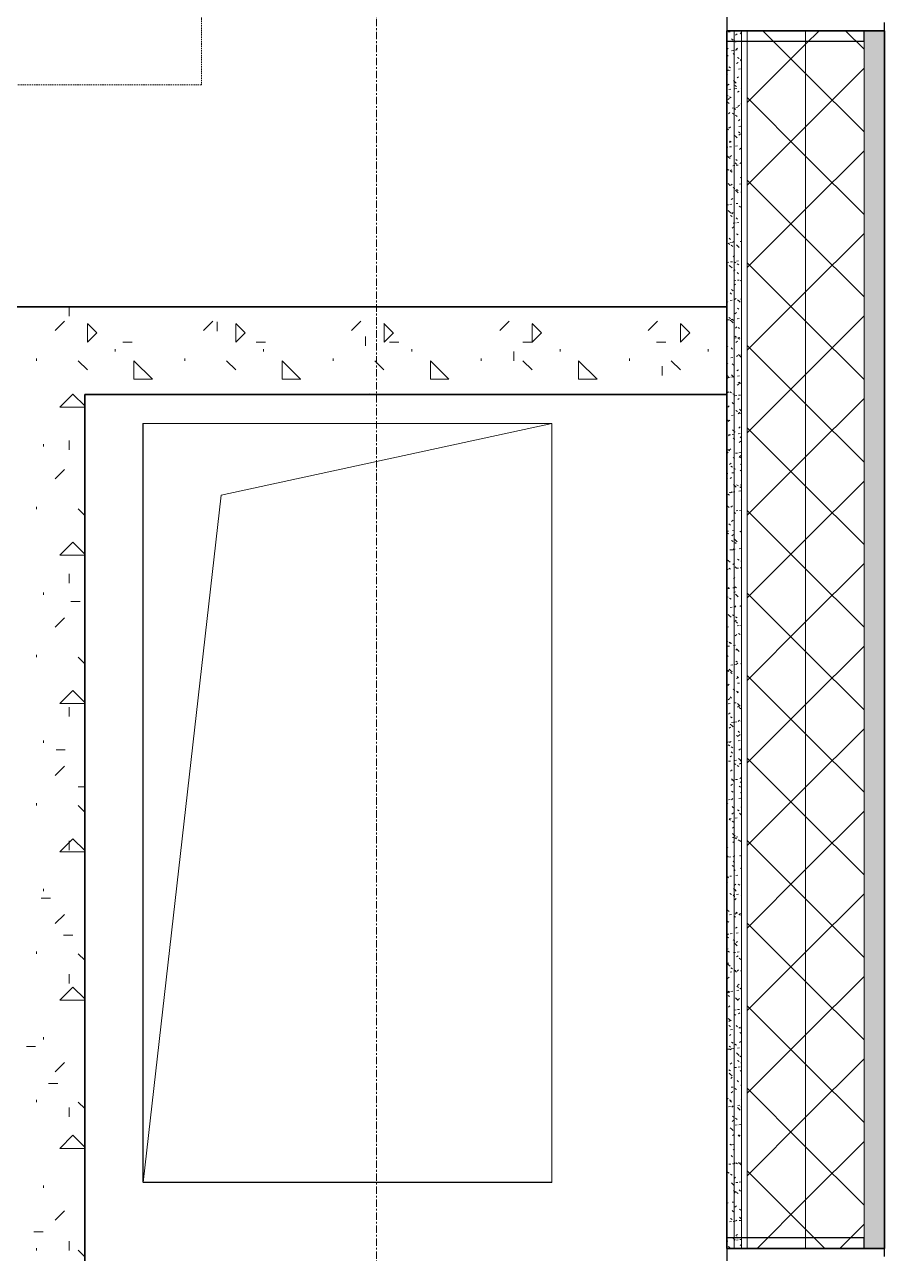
# Model space of a CAD drawing. Header units: millimetres. Extents: x -4948 to 42228, y -4856 to 69378.
# Drawn here: x 35881 to 37354, y 29490 to 31596 of the extents above; entities that cross this region are included whole.
import ezdxf

# ---------------------------------------------------------------- set-up
doc = ezdxf.new("R2010")
doc.units = ezdxf.units.MM
doc.linetypes.add('Линия сетки', pattern=[22.225, 12.7, -3.175, 3.175, -3.175])
doc.linetypes.add('Штрих 2_4 х 1_5 мм', pattern=[3.9, 2.4, -1.5])
for name, color, linetype, lineweight in [('A-DETL', 90, 'Continuous', 9), ('A-FLOR', 192, 'Continuous', 13), ('A-GLAZ-CWMG', 51, 'Continuous', 9), ('A-WALL', 113, 'Continuous', 13), ('A-WALL-PATT', 111, 'Continuous', 13), ('I-WALL', 2, 'Continuous', 13), ('S-GRID', 1, 'Continuous', 30), ('S-STRS-MBND', 31, 'Continuous', 9)]:
    doc.layers.add(name, color=color, linetype=linetype, lineweight=lineweight)

# ---------------------------------------------------------------- blocks, each defined once
blk = doc.blocks.new('27ELB-RD-AR-0000-BIM_rvt-1-1 этаж отм_ _0_000 лотки')
at = {"layer": 'A-WALL-PATT', "lineweight": 5}
blk.add_hatch(color=252, dxfattribs=at).paths.add_polyline_path([(37319, 29499.1), (37354, 29499.1), (37354, 31585.1), (37319, 31585.1), (37319, 30194.2)], flags=0)
at = {"layer": 'A-DETL', "color": 252}
for p, q in [((36083.9, 30912.1), (36783.9, 30912.1)), ((36083.9, 29612.1), (36083.9, 30912.1)), ((36783.9, 30912.1), (36217.6, 30789.2)), ((36783.9, 30912.1), (36783.9, 29612.1)), ((36217.6, 30789.2), (36083.9, 29612.1)), ((36783.9, 29612.1), (36083.9, 29612.1))]:
    blk.add_line(p, q, dxfattribs=at)
at = {"layer": 'A-GLAZ-CWMG', "color": 252, "lineweight": 25, "extrusion": (0, 0, -1)}
for p, q in [((37084, 31617.1), (37084, 31567.1)), ((37354, 31585.1), (37354, 31599.1)), ((37319, 31567.1), (37319, 31585.1)), ((37319, 31585.1), (37354, 31585.1)), ((37084, 31567.1), (37319, 31567.1)), ((37319, 29517.1), (37084, 29517.1)), ((37084, 29517.1), (37084, 29467.1)), ((37319, 29499.1), (37319, 29517.1)), ((37354, 29499.1), (37319, 29499.1)), ((37354, 29485.1), (37354, 29499.1))]:
    blk.add_line(p, q, dxfattribs=at)
at = {"layer": 'A-WALL', "color": 252, "lineweight": 35}
for p, q in [((37084, 31585.1), (37084, 29499.1)), ((37354, 31585.1), (37084, 31585.1)), ((37354, 29499.1), (37354, 31585.1)), ((37084, 29499.1), (37354, 29499.1))]:
    blk.add_line(p, q, dxfattribs=at)
at = {"layer": 'A-WALL', "color": 252, "lineweight": 9}
for p, q in [((37096.5, 29499.1), (37096.5, 31585.1)), ((37109, 29499.1), (37109, 31585.1)), ((37119, 29499.1), (37119, 31585.1)), ((37219, 29499.1), (37219, 31585.1)), ((37319, 29499.1), (37319, 31585.1))]:
    blk.add_line(p, q, dxfattribs=at)
at = {"layer": 'A-WALL-PATT', "color": 252, "linetype": 'Continuous', "lineweight": 9}
for p, q in [((37086.5, 31583), (37089.8, 31583.4)), ((37096.8, 31584.3), (37100.1, 31584.8)), ((37099, 31577.6), (37101.7, 31579.6)), ((37106.8, 31581.2), (37109, 31579.2)), ((37219, 31511.8), (37145.7, 31585.1)), ((37219, 31562.1), (37242, 31585.1)), ((37319, 31553.2), (37287.1, 31585.1)), ((37084, 31566), (37085.3, 31567.1)), ((37092, 31570.9), (37094.8, 31569.1)), ((37097.3, 31567.5), (37100.2, 31565.7)), ((37119, 31462.1), (37219, 31562.1)), ((37084, 31556), (37086.1, 31554.1)), ((37084, 31541), (37086.1, 31542.6)), ((37092.1, 31550.8), (37095.5, 31551.3)), ((37094.7, 31546.2), (37096.5, 31544.5)), ((37096.5, 31544.5), (37097.1, 31543.9)), ((37098.2, 31551.6), (37101.5, 31552.1)), ((37099.8, 31553.1), (37102.5, 31555.2)), ((37102.2, 31539.1), (37105.1, 31537.3)), ((37107.6, 31535.7), (37109, 31534.8)), ((37108.5, 31553), (37109, 31553)), ((37084.3, 31516.1), (37086.9, 31518.1)), ((37086.1, 31517.1), (37089.4, 31517.6)), ((37087.3, 31523.3), (37090.1, 31521.5)), ((37100.6, 31528.7), (37103.3, 31530.7)), ((37103.9, 31519.5), (37107.2, 31519.9)), ((37107.3, 31534.6), (37109, 31533.1)), ((37219, 31420.7), (37319, 31520.7)), ((37084, 31509.8), (37085, 31508.9)), ((37085.1, 31491.6), (37087.7, 31493.7)), ((37095.1, 31499.6), (37096.5, 31498.4)), ((37096.5, 31498.4), (37097.5, 31497.5)), ((37097.5, 31497.5), (37097.5, 31497.5)), ((37097.5, 31497.5), (37100, 31495.2)), ((37101.4, 31504.2), (37104.1, 31506.2)), ((37319, 31411.8), (37219, 31511.8)), ((37084, 31484), (37084.7, 31484.1)), ((37084, 31474.9), (37086, 31473.6)), ((37087.4, 31484.4), (37090.8, 31484.9)), ((37097.6, 31491.5), (37100.4, 31489.7)), ((37097.8, 31485.8), (37101.1, 31486.2)), ((37102.2, 31479.7), (37104.9, 31481.8)), ((37108.5, 31487.3), (37109, 31486.9)), ((37084, 31463.7), (37085.3, 31462.5)), ((37085.3, 31462.5), (37085.3, 31462.5)), ((37085.3, 31462.5), (37087.8, 31460.2)), ((37085.9, 31467.1), (37088.5, 31469.2)), ((37088.6, 31472), (37091.4, 31470.2)), ((37093.1, 31452.3), (37096.4, 31452.7)), ((37096.4, 31452.3), (37096.5, 31452.3)), ((37096.5, 31452.3), (37098.9, 31450.1)), ((37099.2, 31453.1), (37102.5, 31453.5)), ((37103, 31455.2), (37105.7, 31457.3)), ((37107.8, 31459.7), (37109, 31459)), ((37219, 31370.4), (37119, 31470.4)), ((37086.7, 31442.7), (37089.3, 31444.7)), ((37093.5, 31443.6), (37096.3, 31441.8)), ((37098.8, 31440.2), (37101.6, 31438.4)), ((37103.8, 31430.8), (37106.5, 31432.8)), ((37084.2, 31417.3), (37086.7, 31415.1)), ((37087, 31418.6), (37090.3, 31419.1)), ((37087.5, 31418.2), (37090.1, 31420.2)), ((37103.7, 31411.8), (37106.5, 31410)), ((37104.8, 31421), (37108.1, 31421.4)), ((37119, 31320.7), (37219, 31420.7)), ((37088.3, 31393.7), (37090.9, 31395.8)), ((37088.8, 31396.1), (37091.6, 31394.3)), ((37096.9, 31405.8), (37099.2, 31403.6)), ((37099.2, 31403.6), (37099.2, 31403.6)), ((37099.2, 31403.6), (37101.7, 31401.4)), ((37104.6, 31406.3), (37107.3, 31408.3)), ((37084, 31385.3), (37085.6, 31385.6)), ((37084.7, 31370.8), (37087.1, 31368.6)), ((37087.1, 31368.6), (37087.1, 31368.6)), ((37087.1, 31368.6), (37089.5, 31366.4)), ((37088.4, 31385.9), (37091.7, 31386.4)), ((37089.1, 31369.3), (37091.7, 31371.3)), ((37098.7, 31387.3), (37102, 31387.7)), ((37105.4, 31381.8), (37108.1, 31383.9)), ((37219, 31279.3), (37319, 31379.3)), ((37319, 31270.4), (37219, 31370.4)), ((37084.7, 31348.1), (37087.5, 31346.3)), ((37089.9, 31344.8), (37092.5, 31346.8)), ((37094, 31353.8), (37096.5, 31354.1)), ((37096.5, 31354.1), (37097.4, 31354.2)), ((37098.1, 31358.5), (37100.6, 31356.2)), ((37099.1, 31364.3), (37101.9, 31362.5)), ((37100.1, 31354.6), (37103.4, 31355)), ((37106.2, 31357.4), (37108.9, 31359.4)), ((37090, 31344.7), (37092.9, 31342.9)), ((37107, 31332.9), (37109, 31334.4)), ((37219, 31229), (37119, 31329)), ((37086, 31323.5), (37088.4, 31321.2)), ((37087.9, 31320.1), (37091.3, 31320.5)), ((37090.7, 31320.3), (37093.3, 31322.4)), ((37094.9, 31316.3), (37096.5, 31315.4)), ((37096.5, 31315.4), (37097.8, 31314.5)), ((37098.6, 31311.9), (37101, 31309.8)), ((37100.3, 31312.9), (37103.1, 31311.1)), ((37101, 31309.8), (37101, 31309.8)), ((37101, 31309.8), (37103.4, 31307.5)), ((37105.7, 31322.4), (37109, 31322.9)), ((37107.8, 31308.4), (37109, 31309.3)), ((37084, 31286.7), (37086.6, 31287)), ((37089.3, 31287.4), (37092.6, 31287.8)), ((37091.5, 31295.9), (37094.1, 31297.9)), ((37099.7, 31288.8), (37103, 31289.2)), ((37105.2, 31284.5), (37108, 31282.7)), ((37108.6, 31283.9), (37109, 31284.2)), ((37086.5, 31276.9), (37088.8, 31274.8)), ((37088.8, 31274.8), (37088.8, 31274.8)), ((37088.8, 31274.8), (37091.3, 31272.5)), ((37090.3, 31268.8), (37093.1, 31267)), ((37092.3, 31271.4), (37094.9, 31273.4)), ((37099.9, 31264.6), (37102.3, 31262.4)), ((37119, 31179.3), (37219, 31279.3)), ((37084, 31247.5), (37084.1, 31247.5)), ((37093.1, 31246.9), (37095.7, 31249)), ((37095, 31255.3), (37096.5, 31255.5)), ((37096.5, 31255.5), (37098.3, 31255.7)), ((37101, 31256.1), (37104.4, 31256.5)), ((37086.2, 31220.9), (37089, 31219.1)), ((37087.7, 31229.6), (37090.2, 31227.4)), ((37088.9, 31221.6), (37092.2, 31222)), ((37093.9, 31222.4), (37096.5, 31224.4)), ((37096.5, 31224.4), (37096.5, 31224.5)), ((37100.5, 31237), (37103.4, 31235.2)), ((37106.7, 31223.9), (37109, 31224.2)), ((37219, 31137.9), (37319, 31237.9)), ((37319, 31129), (37219, 31229)), ((37091.5, 31217.5), (37094.3, 31215.7)), ((37094.7, 31198), (37096.5, 31199.4)), ((37096.5, 31199.4), (37097.3, 31200)), ((37100.4, 31218.1), (37102.7, 31215.9)), ((37102.7, 31215.9), (37102.7, 31215.9)), ((37102.7, 31215.9), (37105.2, 31213.6)), ((37084.2, 31188.1), (37087.5, 31188.5)), ((37088.2, 31183.1), (37090.5, 31180.9)), ((37090.3, 31188.9), (37093.6, 31189.3)), ((37090.5, 31180.9), (37090.5, 31180.9)), ((37090.5, 31180.9), (37093, 31178.6)), ((37096.4, 31189.1), (37096.5, 31189)), ((37096.5, 31189), (37099.2, 31187.3)), ((37100.6, 31190.2), (37103.9, 31190.7)), ((37101.8, 31185.7), (37104.6, 31183.8)), ((37219, 31087.5), (37119, 31187.5)), ((37084, 31171.7), (37084.3, 31171.5)), ((37095.5, 31173.5), (37096.5, 31174.3)), ((37095.9, 31156.7), (37096.5, 31156.8)), ((37096.5, 31174.3), (37098.1, 31175.5)), ((37096.5, 31156.8), (37099.2, 31157.2)), ((37101.6, 31170.8), (37104.1, 31168.5)), ((37102, 31157.5), (37105.3, 31158)), ((37106.7, 31157.3), (37109, 31155.8)), ((37089.4, 31135.8), (37091.9, 31133.5)), ((37091.8, 31141.5), (37094.6, 31139.7)), ((37096.3, 31149), (37096.5, 31149.2)), ((37096.5, 31149.2), (37098.9, 31151.1)), ((37119, 31037.9), (37219, 31137.9)), ((37084, 31121.2), (37085.6, 31120.2)), ((37089.8, 31123.1), (37093.1, 31123.5)), ((37097.1, 31124.6), (37099.7, 31126.6)), ((37102.1, 31124.2), (37104.4, 31122.1)), ((37104.4, 31122.1), (37104.4, 31122.1)), ((37104.4, 31122.1), (37106.9, 31119.8)), ((37107.6, 31125.4), (37109, 31125.6)), ((35956.9, 31095.9), (35956.9, 31111.8)), ((37087.6, 31093.6), (37090.5, 31091.8)), ((37097.9, 31100.1), (37100.5, 31102.1)), ((37102, 31109.7), (37104.8, 31107.9)), ((37219, 30996.4), (37319, 31096.4)), ((35933.1, 31071.4), (35949, 31087.3)), ((36004.4, 31067.4), (35988.5, 31083.3)), ((35988.6, 31051.5), (35988.6, 31083.2)), ((36187.1, 31071.4), (36203, 31087.3)), ((36210.9, 31070.5), (36210.9, 31086.4)), ((36258.4, 31067.4), (36242.5, 31083.3)), ((36242.6, 31051.5), (36242.6, 31083.2)), ((36441.1, 31071.4), (36457, 31087.3)), ((36512.4, 31067.4), (36496.5, 31083.3)), ((36496.6, 31051.5), (36496.6, 31083.2)), ((36695.1, 31071.4), (36711, 31087.3)), ((36766.4, 31067.4), (36750.5, 31083.3)), ((36750.6, 31051.5), (36750.6, 31083.2)), ((36949.1, 31071.4), (36965, 31087.3)), ((37020.4, 31067.4), (37004.5, 31083.3)), ((37004.6, 31051.5), (37004.6, 31083.2)), ((37085.2, 31089.6), (37088.5, 31090)), ((37089.9, 31089.2), (37092.3, 31087.1)), ((37091.2, 31090.4), (37094.5, 31090.8)), ((37092.3, 31087.1), (37092.3, 31087.1)), ((37092.3, 31087.1), (37094.8, 31084.8)), ((37093, 31090.2), (37095.8, 31088.4)), ((37098.7, 31075.6), (37101.3, 31077.7)), ((37101.5, 31091.7), (37104.9, 31092.2)), ((37103.3, 31076.9), (37105.8, 31074.7)), ((37319, 30987.5), (37219, 31087.5)), ((35988.7, 31051.6), (36004.6, 31067.5)), ((36048.9, 31051.5), (36064.8, 31051.5)), ((36242.7, 31051.6), (36258.6, 31067.5)), ((36277.6, 31051.5), (36293.4, 31051.5)), ((36464.9, 31045.2), (36464.9, 31061)), ((36496.7, 31051.6), (36512.6, 31067.5)), ((36506.1, 31051.5), (36522, 31051.5)), ((36734.7, 31051.5), (36750.6, 31051.5)), ((36750.7, 31051.6), (36766.6, 31067.5)), ((36963.3, 31051.5), (36979.2, 31051.5)), ((37004.7, 31051.6), (37020.6, 31067.5)), ((37084, 31064.3), (37084.2, 31064.5)), ((37096.9, 31058.2), (37100.2, 31058.7)), ((37097.9, 31061.8), (37100.7, 31060)), ((37099.5, 31051.1), (37102.1, 31053.2)), ((37102.9, 31059), (37106.2, 31059.5)), ((37103.2, 31058.4), (37106.1, 31056.6)), ((36036.2, 31035.6), (36036.2, 31039.6)), ((36290.2, 31035.6), (36290.2, 31039.6)), ((36544.2, 31035.6), (36544.2, 31039.6)), ((36718.9, 31019.7), (36718.9, 31035.6)), ((36798.2, 31035.6), (36798.2, 31039.6)), ((37052.2, 31035.6), (37052.2, 31039.6)), ((37084, 31045.4), (37085.8, 31044.2)), ((37084, 31039.3), (37085, 31040)), ((37091.2, 31041.9), (37093.7, 31039.7)), ((37219, 30946.1), (37119, 31046.1)), ((35901.3, 31019.7), (35901.3, 31023.7)), ((35988.5, 31003.9), (35972.6, 31019.8)), ((36068, 30988), (36068, 31019.7)), ((36099.7, 30988), (36068, 31019.7)), ((36155.3, 31019.7), (36155.3, 31023.7)), ((36242.5, 31003.9), (36226.6, 31019.8)), ((36322, 30988), (36322, 31019.7)), ((36353.7, 30988), (36322, 31019.7)), ((36409.3, 31019.7), (36409.3, 31023.7)), ((36496.5, 31003.9), (36480.6, 31019.8)), ((36576, 30988), (36576, 31019.7)), ((36607.7, 30988), (36576, 31019.7)), ((36663.3, 31019.7), (36663.3, 31023.7)), ((36750.5, 31003.9), (36734.6, 31019.8)), ((36830, 30988), (36830, 31019.7)), ((36861.7, 30988), (36830, 31019.7)), ((36917.3, 31019.7), (36917.3, 31023.7)), ((36972.9, 30994.3), (36972.9, 31010.2)), ((37004.5, 31003.9), (36988.6, 31019.8)), ((37084, 31019.7), (37084, 31019.7)), ((37084, 31014.2), (37085.8, 31015.6)), ((37090.8, 31024.5), (37094.1, 31025)), ((37093.2, 31014.2), (37096.1, 31012.4)), ((37100.3, 31026.7), (37102.9, 31028.7)), ((37103.8, 31030.4), (37106.2, 31028.2)), ((37106.2, 31028.2), (37106.2, 31028.2)), ((37106.2, 31028.2), (37108.6, 31025.9)), ((37108.1, 31030), (37109, 31029.4)), ((37108.6, 31026.9), (37109, 31026.9)), ((37084, 30989.1), (37086.6, 30991.1)), ((37084.2, 30994.7), (37087, 30992.9)), ((37086.1, 30991), (37089.4, 30991.5)), ((37091.7, 30995.4), (37094, 30993.2)), ((37092.2, 30991.8), (37095.5, 30992.3)), ((37094, 30993.2), (37094, 30993.2)), ((37094, 30993.2), (37096.5, 30991)), ((37096.5, 30991), (37096.5, 30990.9)), ((37101.1, 31002.2), (37103.7, 31004.2)), ((37102.5, 30993.2), (37105.8, 30993.6)), ((37119, 30896.4), (37219, 30996.4)), ((36068, 30988), (36099.8, 30988)), ((36322, 30988), (36353.8, 30988)), ((36576, 30988), (36607.8, 30988)), ((36830, 30988), (36861.8, 30988)), ((37101.9, 30977.7), (37104.5, 30979.8)), ((37103.5, 30982.4), (37106.3, 30980.6)), ((37105.1, 30983.1), (37107.5, 30980.8)), ((35941, 30940.4), (35962.7, 30962.1)), ((35962.7, 30962.1), (35963.4, 30962.8)), ((35964.1, 30962.1), (35963.4, 30962.8)), ((35983.9, 30942.4), (35964.1, 30962.1)), ((36216.7, 30962.1), (36217.4, 30962.8)), ((36218.1, 30962.1), (36217.4, 30962.8)), ((36470.7, 30962.1), (36471.4, 30962.8)), ((36472.1, 30962.1), (36471.4, 30962.8)), ((36724.7, 30962.1), (36725.4, 30962.8)), ((36726.1, 30962.1), (36725.4, 30962.8)), ((36978.7, 30962.1), (36979.4, 30962.8)), ((36980.1, 30962.1), (36979.4, 30962.8)), ((37084, 30956.3), (37084.3, 30955.9)), ((37084.7, 30964.6), (37087.4, 30966.6)), ((37089.1, 30966.3), (37091.9, 30964.5)), ((37092.9, 30948.1), (37095.4, 30945.8)), ((37094.5, 30962.9), (37096.5, 30961.6)), ((37096.5, 30961.6), (37097.3, 30961.1)), ((37097.8, 30959.7), (37101.1, 30960.1)), ((37102.7, 30953.3), (37105.3, 30955.3)), ((37103.9, 30960.5), (37107.2, 30960.9)), ((37219, 30855), (37319, 30955)), ((35941, 30940.4), (35983.9, 30940.4)), ((37085.5, 30940.1), (37088.2, 30942.2)), ((37091.7, 30926), (37095, 30926.4)), ((37099.4, 30934.5), (37102.2, 30932.7)), ((37103.5, 30928.8), (37106.1, 30930.8)), ((37104.7, 30931.1), (37107.6, 30929.3)), ((37105.6, 30936.5), (37107.9, 30934.4)), ((37107.9, 30934.4), (37107.9, 30934.4)), ((37107.9, 30934.4), (37109, 30933.4)), ((37319, 30846.1), (37219, 30946.1)), ((37084, 30925), (37084.7, 30925.1)), ((37084.5, 30918.7), (37087.3, 30916.9)), ((37086.3, 30915.7), (37089, 30917.7)), ((37104.3, 30904.3), (37106.9, 30906.4)), ((37219, 30804.7), (37119, 30904.7)), ((35956.9, 30867.3), (35956.9, 30883.2)), ((37087, 30892.5), (37090.4, 30892.9)), ((37087.1, 30891.2), (37089.8, 30893.2)), ((37093.1, 30893.3), (37096.4, 30893.7)), ((37093.4, 30901.5), (37095.7, 30899.4)), ((37094.7, 30886.9), (37096.5, 30885.8)), ((37095.7, 30899.4), (37095.7, 30899.4)), ((37095.7, 30899.4), (37096.5, 30898.7)), ((37096.5, 30898.7), (37098.2, 30897.1)), ((37096.5, 30885.8), (37097.5, 30885.1)), ((37103.4, 30894.7), (37106.7, 30895.1)), ((37106.8, 30889.2), (37109, 30887.2)), ((35913.2, 30872.9), (35913.2, 30876.9)), ((37084, 30864), (37086.1, 30862.1)), ((37085.7, 30867.4), (37088.5, 30865.6)), ((37087.9, 30866.7), (37090.6, 30868.8)), ((37104.8, 30862), (37108.1, 30862.4)), ((37105.1, 30879.9), (37107.7, 30881.9)), ((37084, 30859.2), (37084.3, 30859.3)), ((37088.7, 30842.2), (37091.4, 30844.3)), ((37094.7, 30854.2), (37096.5, 30852.6)), ((37096.5, 30852.6), (37097.1, 30852)), ((37098.8, 30861.2), (37102.1, 30861.6)), ((37105, 30855.1), (37107.8, 30853.3)), ((37105.9, 30855.4), (37108.5, 30857.4)), ((37107.3, 30842.7), (37109, 30841.1)), ((37119, 30755), (37219, 30855)), ((35933.1, 30817.4), (35949, 30833.3)), ((37084, 30826.3), (37085.6, 30826.6)), ((37090.6, 30839), (37093.4, 30837.2)), ((37092.7, 30827.5), (37096, 30827.9)), ((37095.9, 30835.6), (37096.5, 30835.3)), ((37096.5, 30835.3), (37098.8, 30833.8)), ((37106.7, 30830.9), (37109, 30832.7)), ((37084, 30817.9), (37085, 30817)), ((37089.5, 30817.8), (37092.2, 30819.8)), ((37095.1, 30807.7), (37096.5, 30806.4)), ((37096.5, 30806.4), (37097.5, 30805.5)), ((37097.5, 30805.5), (37097.5, 30805.5)), ((37097.5, 30805.5), (37100, 30803.2)), ((37100.8, 30807.2), (37103.7, 30805.4)), ((37106.2, 30803.8), (37109, 30802)), ((37107.5, 30806.4), (37109, 30807.6)), ((37219, 30713.6), (37319, 30813.6)), ((37319, 30704.7), (37219, 30804.7)), ((37085.9, 30791.4), (37088.8, 30789.6)), ((37088, 30794), (37091.3, 30794.4)), ((37090.3, 30793.3), (37093, 30795.3)), ((37094, 30794.8), (37096.5, 30795.1)), ((37096.5, 30795.1), (37097.4, 30795.2)), ((37104.4, 30796.1), (37107.7, 30796.6)), ((37108.3, 30782), (37109, 30782.5)), ((37108.5, 30795.4), (37109, 30795)), ((35901.3, 30765.7), (35901.3, 30769.7)), ((35983.9, 30754.6), (35972.6, 30765.8)), ((37084, 30771.8), (37085.3, 30770.5)), ((37084, 30760.6), (37085.2, 30760.7)), ((37085.3, 30770.5), (37085.3, 30770.5)), ((37085.3, 30770.5), (37087.8, 30768.2)), ((37091.1, 30768.8), (37093.8, 30770.9)), ((37096.2, 30759.6), (37096.5, 30759.5)), ((37096.4, 30760.4), (37096.5, 30760.3)), ((37096.5, 30760.3), (37098.9, 30758.1)), ((37096.5, 30759.5), (37099, 30757.8)), ((37099.7, 30762.6), (37103, 30763.1)), ((37105.7, 30763.4), (37109, 30763.9)), ((37219, 30663.3), (37119, 30763.3)), ((37084, 30742.2), (37084.6, 30741.7)), ((37087.2, 30740.1), (37090, 30738.3)), ((37091.9, 30744.4), (37094.6, 30746.4)), ((37084, 30727.7), (37086.6, 30728)), ((37084.2, 30725.4), (37086.7, 30723.1)), ((37092.7, 30719.9), (37095.4, 30721.9)), ((37093.6, 30729), (37096.5, 30729.3)), ((37096.5, 30729.3), (37096.9, 30729.4)), ((37106.4, 30727.8), (37109, 30726.2)), ((35941, 30686.4), (35963.4, 30708.8)), ((35983.9, 30688.4), (35963.4, 30708.8)), ((37088.9, 30695.5), (37092.3, 30695.9)), ((37092.1, 30711.7), (37094.9, 30709.9)), ((37093.5, 30695.4), (37096.2, 30697.5)), ((37095, 30696.3), (37096.5, 30696.5)), ((37096.5, 30696.5), (37098.3, 30696.7)), ((37096.9, 30713.8), (37099.2, 30711.7)), ((37097.4, 30708.3), (37100.2, 30706.5)), ((37099.2, 30711.7), (37099.2, 30711.7)), ((37099.2, 30711.7), (37101.7, 30709.4)), ((37105.3, 30697.6), (37108.6, 30698.1)), ((37119, 30613.6), (37219, 30713.6)), ((35941, 30686.4), (35983.9, 30686.4)), ((37084.7, 30678.8), (37087.1, 30676.7)), ((37087.1, 30676.7), (37087.1, 30676.7)), ((37087.1, 30676.7), (37089.5, 30674.4)), ((37094.3, 30670.9), (37096.5, 30672.6)), ((37096.5, 30672.6), (37097, 30673)), ((37102.3, 30679.9), (37105.2, 30678.1)), ((37107.7, 30676.5), (37109, 30675.7)), ((35956.9, 30638.7), (35956.9, 30654.6)), ((37084, 30661.9), (37086.1, 30662.2)), ((37087.4, 30664.2), (37090.2, 30662.4)), ((37098.1, 30666.5), (37100.6, 30664.3)), ((37100.6, 30664.1), (37104, 30664.6)), ((37106.7, 30664.9), (37109, 30665.2)), ((37219, 30572.2), (37319, 30672.2)), ((37319, 30563.3), (37219, 30663.3)), ((37086, 30631.5), (37088.4, 30629.3)), ((37094.5, 30630.4), (37096.5, 30630.7)), ((37095.1, 30646.5), (37096.5, 30647.5)), ((37096.5, 30647.5), (37097.8, 30648.5)), ((37096.5, 30630.7), (37097.9, 30630.9)), ((37097.7, 30632.4), (37100.5, 30630.6)), ((35913.2, 30618.9), (35913.2, 30622.9)), ((37084, 30615.8), (37086.1, 30614.5)), ((37084.2, 30629.1), (37087.5, 30629.5)), ((37088.6, 30612.8), (37091.5, 30611)), ((37095.9, 30622), (37096.5, 30622.4)), ((37096.5, 30622.4), (37098.6, 30624)), ((37098.6, 30620), (37101, 30617.8)), ((37101, 30617.8), (37101, 30617.8)), ((37101, 30617.8), (37103.4, 30615.5)), ((37219, 30521.8), (37119, 30621.8)), ((35960.1, 30607), (35975.9, 30607)), ((37089.9, 30596.9), (37093.2, 30597.4)), ((37095.9, 30597.7), (37096.5, 30597.8)), ((37096.5, 30597.8), (37099.2, 30598.2)), ((37096.7, 30597.5), (37099.4, 30599.6)), ((37106.2, 30599.1), (37109, 30599.5)), ((37107.9, 30600.6), (37109, 30599.9)), ((35933.1, 30563.4), (35949, 30579.3)), ((37084, 30587.7), (37084.1, 30587.8)), ((37086.5, 30585), (37088.8, 30582.8)), ((37088.8, 30582.8), (37088.8, 30582.8)), ((37088.8, 30582.8), (37091.3, 30580.5)), ((37093.5, 30584.5), (37096.4, 30582.7)), ((37097.5, 30573.1), (37100.2, 30575.1)), ((37098.9, 30581), (37101.7, 30579.2)), ((37099.9, 30572.7), (37102.3, 30570.4)), ((37119, 30472.2), (37219, 30572.2)), ((37084, 30563.3), (37087.1, 30563.7)), ((37084, 30562.7), (37084.9, 30563.4)), ((37098.3, 30548.6), (37101, 30550.6)), ((37101.6, 30565.6), (37104.9, 30566)), ((37103.8, 30552.7), (37106.6, 30550.8)), ((37107.6, 30566.4), (37109, 30566.6)), ((37084, 30537.6), (37085.7, 30538.9)), ((37085.2, 30530.6), (37088.5, 30531)), ((37087.7, 30537.7), (37090.2, 30535.4)), ((37088.9, 30536.9), (37091.7, 30535.1)), ((37095.5, 30531.9), (37096.5, 30532)), ((37096.5, 30532), (37098.8, 30532.4)), ((37099.1, 30524.1), (37101.8, 30526.2)), ((37100.3, 30526.1), (37102.7, 30524)), ((37219, 30430.8), (37319, 30530.8)), ((35901.3, 30511.7), (35901.3, 30515.7)), ((35983.9, 30500.6), (35972.6, 30511.8)), ((37084, 30512.5), (37086.5, 30514.4)), ((37099.1, 30505.1), (37102, 30503.3)), ((37102.7, 30524), (37102.7, 30524)), ((37102.7, 30524), (37105.2, 30521.7)), ((37319, 30421.8), (37219, 30521.8)), ((37084.6, 30487.9), (37087.3, 30489.9)), ((37084.8, 30489), (37087.6, 30487.2)), ((37088.2, 30491.1), (37090.5, 30489)), ((37090.1, 30485.6), (37092.9, 30483.8)), ((37090.5, 30489), (37090.5, 30489)), ((37090.5, 30489), (37093, 30486.7)), ((37090.8, 30498.4), (37094.1, 30498.9)), ((37096.9, 30499.2), (37100.2, 30499.7)), ((37099.9, 30499.6), (37102.6, 30501.7)), ((37107.2, 30500.6), (37109, 30500.8)), ((37084.7, 30464.7), (37088, 30465.2)), ((37085.4, 30463.4), (37088.1, 30465.5)), ((37100.7, 30475.2), (37103.4, 30477.2)), ((37101.6, 30478.8), (37104.1, 30476.6)), ((37102.5, 30467.1), (37105.9, 30467.5)), ((37108.6, 30467.9), (37109, 30467.9)), ((37219, 30380.4), (37119, 30480.4)), ((35941, 30432.4), (35963.4, 30454.8)), ((35983.9, 30434.4), (35963.4, 30454.8)), ((37086.2, 30439), (37088.9, 30441)), ((37089.4, 30443.8), (37091.9, 30441.6)), ((37095, 30457.2), (37096.5, 30456.2)), ((37096.5, 30456.2), (37097.8, 30455.4)), ((37100.4, 30453.8), (37103.2, 30452)), ((37101.5, 30450.7), (37104.2, 30452.7)), ((35941, 30432.4), (35983.9, 30432.4)), ((35956.9, 30410.1), (35956.9, 30426)), ((37086.1, 30432), (37089.4, 30432.5)), ((37096.4, 30433.4), (37096.5, 30433.4)), ((37096.5, 30433.4), (37099.7, 30433.8)), ((37102.1, 30432.3), (37104.4, 30430.1)), ((37102.3, 30426.2), (37105, 30428.3)), ((37104.4, 30430.1), (37104.4, 30430.1)), ((37104.4, 30430.1), (37106.9, 30427.8)), ((37105.3, 30425.4), (37108.1, 30423.6)), ((37119, 30330.8), (37219, 30430.8)), ((37087, 30414.5), (37089.7, 30416.5)), ((37090.4, 30409.6), (37093.2, 30407.8)), ((37091.8, 30399.9), (37095.1, 30400.3)), ((37097.8, 30400.7), (37101.1, 30401.1)), ((37103.1, 30401.8), (37105.8, 30403.8)), ((37108.1, 30402.1), (37109, 30402.2)), ((37084, 30388.4), (37084.2, 30388.3)), ((37087.8, 30390), (37090.5, 30392.1)), ((37089.9, 30397.3), (37092.3, 30395.1)), ((37092.3, 30395.1), (37092.3, 30395.1)), ((37092.3, 30395.1), (37094.7, 30392.8)), ((37100.6, 30377.8), (37103.4, 30376)), ((37103.3, 30385), (37105.8, 30382.7)), ((37103.9, 30377.3), (37106.6, 30379.3)), ((37219, 30289.3), (37319, 30389.3)), ((37319, 30280.4), (37219, 30380.4)), ((35913.2, 30364.9), (35913.2, 30368.9)), ((37085.7, 30366.2), (37089, 30366.6)), ((37086.2, 30361.7), (37089.1, 30359.9)), ((37088.6, 30365.5), (37091.3, 30367.6)), ((37091.6, 30358.3), (37094.4, 30356.5)), ((37103.5, 30368.6), (37106.8, 30369)), ((35934.7, 30353), (35950.5, 30353)), ((37089.4, 30341.1), (37092.1, 30343.1)), ((37091.2, 30350), (37093.6, 30347.7)), ((37103.8, 30338.4), (37106.2, 30336.3)), ((37104.7, 30352.8), (37107.4, 30354.9)), ((37106.2, 30336.3), (37106.2, 30336.3)), ((37106.2, 30336.3), (37108.6, 30334)), ((37219, 30239), (37119, 30339)), ((35933.1, 30309.4), (35949, 30325.3)), ((37084, 30333.1), (37084.3, 30333.2)), ((37087, 30333.5), (37090.4, 30333.9)), ((37090.2, 30316.6), (37092.9, 30318.6)), ((37096.5, 30329.9), (37099.3, 30328.1)), ((37097.4, 30334.9), (37100.7, 30335.3)), ((37101.9, 30326.5), (37104.7, 30324.7)), ((37105.5, 30328.4), (37108.2, 30330.4)), ((37084, 30312.6), (37084.4, 30312.3)), ((37091, 30292.1), (37093.7, 30294.2)), ((37091.7, 30303.4), (37094, 30301.3)), ((37092.7, 30301.4), (37096, 30301.8)), ((37094, 30301.3), (37094, 30301.3)), ((37094, 30301.3), (37096.5, 30299)), ((37096.5, 30299), (37096.5, 30299)), ((37098.7, 30302.2), (37102.1, 30302.6)), ((37106.3, 30303.9), (37109, 30305.9)), ((37106.8, 30298.1), (37109, 30296.7)), ((35972.8, 30289.5), (35983.9, 30289.5)), ((37091.8, 30282.3), (37094.7, 30280.5)), ((37105.1, 30291.1), (37107.5, 30288.9)), ((37107.1, 30279.4), (37109, 30280.8)), ((37119, 30189.3), (37219, 30289.3)), ((35901.3, 30257.7), (35901.3, 30261.7)), ((35983.9, 30246.6), (35972.6, 30257.8)), ((37084, 30264.3), (37084.3, 30264)), ((37084, 30262.1), (37085.6, 30261)), ((37086.6, 30267.7), (37089.9, 30268.1)), ((37091.8, 30267.7), (37094.5, 30269.7)), ((37092.9, 30256.1), (37095.4, 30253.9)), ((37104.4, 30270), (37107.7, 30270.5)), ((37107.9, 30254.9), (37109, 30255.7)), ((37084, 30234.5), (37085.3, 30234.6)), ((37087.7, 30234.4), (37090.5, 30232.6)), ((37088, 30235), (37091.3, 30235.4)), ((37092.6, 30243.2), (37095.3, 30245.2)), ((37093.1, 30231), (37095.9, 30229.2)), ((37098.3, 30236.3), (37101.6, 30236.8)), ((37102.1, 30250.5), (37104.9, 30248.7)), ((37105.6, 30244.5), (37107.9, 30242.4)), ((37107.9, 30242.4), (37107.9, 30242.4)), ((37107.9, 30242.4), (37109, 30241.4)), ((37108.8, 30230.5), (37109, 30230.6)), ((37219, 30147.9), (37319, 30247.9)), ((37319, 30139), (37219, 30239)), ((37093.4, 30218.7), (37096.1, 30220.8)), ((37093.4, 30209.6), (37095.7, 30207.4)), ((35941, 30178.4), (35963.4, 30200.8)), ((35956.9, 30181.5), (35956.9, 30197.4)), ((35983.9, 30180.4), (35963.4, 30200.8)), ((37093.6, 30202.9), (37096.5, 30203.2)), ((37094.2, 30194.2), (37096.5, 30196)), ((37095.7, 30207.4), (37095.7, 30207.4)), ((37095.7, 30207.4), (37096.5, 30206.7)), ((37096.5, 30206.7), (37098.2, 30205.1)), ((37096.5, 30203.2), (37097, 30203.3)), ((37096.5, 30196), (37096.9, 30196.3)), ((37098, 30202.6), (37100.8, 30200.8)), ((37099.7, 30203.6), (37103, 30204.1)), ((37103.3, 30199.2), (37106.2, 30197.4)), ((37106.8, 30197.3), (37109, 30195.3)), ((37219, 30097.6), (37119, 30197.6)), ((35941, 30178.4), (35983.9, 30178.4)), ((37084, 30186.3), (37085.9, 30185)), ((37084, 30172.1), (37086.1, 30170.1)), ((37087.5, 30169.2), (37090.9, 30169.6)), ((37095, 30169.8), (37096.5, 30170.9)), ((37096.5, 30170.9), (37097.7, 30171.8)), ((37105.4, 30171.5), (37108.7, 30171.9)), ((37108.2, 30170.8), (37109, 30170.3)), ((37093.3, 30155), (37096.1, 30153.2)), ((37094.6, 30162.3), (37096.5, 30160.6)), ((37096.5, 30160.6), (37097.1, 30160)), ((37096.5, 30145.8), (37098.5, 30147.3)), ((37107.3, 30150.7), (37109, 30149.1)), ((37119, 30047.9), (37219, 30147.9)), ((37084, 30135.8), (37086.2, 30136.1)), ((37084, 30125.9), (37085, 30125)), ((37084.3, 30135.5), (37087.1, 30133.7)), ((37088.9, 30136.5), (37092.2, 30136.9)), ((37095.8, 30145.3), (37096.5, 30145.8)), ((37099.2, 30137.8), (37102.6, 30138.3)), ((35913.2, 30110.9), (35913.2, 30114.9)), ((37089.2, 30107.1), (37092, 30105.3)), ((37094.6, 30104.3), (37096.5, 30104.6)), ((37095.1, 30115.7), (37096.5, 30114.5)), ((37096.5, 30114.5), (37097.5, 30113.6)), ((37096.5, 30104.6), (37097.9, 30104.8)), ((37096.6, 30120.8), (37099.3, 30122.9)), ((37097.5, 30113.6), (37097.5, 30113.6)), ((37097.5, 30113.6), (37100, 30111.3)), ((37100.6, 30105.1), (37104, 30105.6)), ((37103.6, 30123.2), (37106.4, 30121.4)), ((37219, 30006.5), (37319, 30106.5)), ((35909.2, 30099), (35925.1, 30099)), ((37094.6, 30103.7), (37096.5, 30102.5)), ((37096.5, 30102.5), (37097.4, 30101.9)), ((37097.4, 30096.4), (37100.1, 30098.4)), ((37108.5, 30103.4), (37109, 30103)), ((37319, 29997.6), (37219, 30097.6)), ((35933.1, 30055.4), (35949, 30071.3)), ((37084, 30079.8), (37085.3, 30078.6)), ((37085.3, 30078.6), (37085.3, 30078.6)), ((37085.3, 30078.6), (37087.8, 30076.3)), ((37088.5, 30070.6), (37091.8, 30071.1)), ((37096.4, 30068.4), (37096.5, 30068.3)), ((37096.5, 30068.3), (37098.9, 30066.2)), ((37098.2, 30071.9), (37100.9, 30073.9)), ((37099.5, 30075.3), (37102.3, 30073.5)), ((37104.8, 30071.9), (37107.6, 30070.1)), ((37106.3, 30073), (37109, 30073.3)), ((37084, 30061), (37084.5, 30061.4)), ((37084.5, 30059.6), (37087.4, 30057.8)), ((37099, 30047.4), (37101.7, 30049.5)), ((37219, 29956.2), (37119, 30056.2)), ((35947.3, 30035.5), (35963.2, 30035.5)), ((37084, 30037.2), (37087.2, 30037.6)), ((37084, 30035.9), (37085.3, 30036.9)), ((37084.2, 30033.4), (37086.7, 30031.2)), ((37089.9, 30037.9), (37093.2, 30038.4)), ((37094.8, 30027.8), (37096.5, 30026.7)), ((37096.5, 30026.7), (37097.6, 30026)), ((37096.9, 30021.8), (37099.2, 30019.7)), ((37099.8, 30023), (37102.5, 30025)), ((37100.2, 30039.3), (37103.5, 30039.7)), ((35901.3, 30003.7), (35901.3, 30007.7)), ((35983.9, 29992.6), (35972.6, 30003.8)), ((37084, 30010.8), (37086.1, 30012.4)), ((37085.8, 30008.2), (37088.6, 30006.4)), ((37095.5, 30005.8), (37096.5, 30005.9)), ((37096.5, 30005.9), (37098.9, 30006.2)), ((37099.2, 30019.7), (37099.2, 30019.7)), ((37099.2, 30019.7), (37101.7, 30017.4)), ((37100.6, 29998.5), (37103.3, 30000.5)), ((37101.6, 30006.6), (37104.9, 30007)), ((37119, 29906.5), (37219, 30006.5)), ((37084.3, 29985.9), (37086.9, 29988)), ((37084.7, 29986.8), (37087.1, 29984.7)), ((37087.1, 29984.7), (37087.1, 29984.7)), ((37087.1, 29984.7), (37089.5, 29982.4)), ((37090.7, 29979.8), (37093.5, 29978)), ((37105.1, 29996), (37107.9, 29994.2)), ((35956.9, 29952.9), (35956.9, 29968.8)), ((37085.1, 29961.4), (37087.7, 29963.5)), ((37089.4, 29972.1), (37092.7, 29972.6)), ((37096, 29976.4), (37096.5, 29976.1)), ((37096.5, 29976.1), (37098.9, 29974.6)), ((37098.1, 29974.6), (37100.6, 29972.3)), ((37101.4, 29974), (37104.1, 29976.1)), ((37107.2, 29974.5), (37109, 29974.7)), ((37219, 29865.1), (37319, 29965.1)), ((35941, 29924.4), (35963.4, 29946.8)), ((35983.9, 29926.4), (35963.4, 29946.8)), ((37084.8, 29938.6), (37088.1, 29939.1)), ((37085.9, 29937), (37088.5, 29939)), ((37086, 29939.6), (37088.4, 29937.3)), ((37090.8, 29939.4), (37094.1, 29939.9)), ((37100.9, 29948), (37103.8, 29946.2)), ((37101.1, 29940.8), (37104.5, 29941.2)), ((37102.2, 29949.5), (37104.9, 29951.6)), ((37106.3, 29944.6), (37109, 29942.9)), ((37319, 29856.2), (37219, 29956.2)), ((35941, 29924.4), (35983.9, 29924.4)), ((37086, 29932.3), (37088.8, 29930.5)), ((37098.6, 29928), (37101, 29925.9)), ((37101, 29925.9), (37101, 29925.9)), ((37101, 29925.9), (37103.4, 29923.6)), ((37103, 29925.1), (37105.7, 29927.1)), ((37219, 29814.7), (37119, 29914.7)), ((37086.7, 29912.5), (37089.3, 29914.5)), ((37096.3, 29900.5), (37096.5, 29900.3)), ((37096.5, 29907.3), (37099.8, 29907.7)), ((37096.5, 29907.3), (37096.5, 29907.3)), ((37096.5, 29900.3), (37099.1, 29898.7)), ((37102.5, 29908.1), (37105.8, 29908.5)), ((37103.8, 29900.6), (37106.5, 29902.6)), ((37084, 29883), (37084.7, 29882.6)), ((37086.5, 29893), (37088.8, 29890.9)), ((37087.3, 29881), (37090.1, 29879.2)), ((37087.5, 29888), (37090.1, 29890.1)), ((37088.8, 29890.9), (37088.8, 29890.9)), ((37088.8, 29890.9), (37091.3, 29888.6)), ((37090.4, 29873.6), (37093.7, 29874)), ((37099.9, 29880.7), (37102.3, 29878.5)), ((37104.6, 29876.1), (37107.3, 29878.2)), ((37108.2, 29875.9), (37109, 29876)), ((35913.2, 29856.9), (35913.2, 29860.9)), ((37088.3, 29863.6), (37090.9, 29865.6)), ((37092.2, 29852.6), (37095, 29850.8)), ((37105.4, 29851.7), (37108.1, 29853.7)), ((37106.5, 29868.7), (37109, 29867.1)), ((37119, 29765.1), (37219, 29865.1)), ((35883.8, 29845), (35899.7, 29845)), ((37085.7, 29840.1), (37089, 29840.5)), ((37087.7, 29845.7), (37090.2, 29843.5)), ((37089.1, 29839.1), (37091.7, 29841.1)), ((37091.7, 29840.9), (37095.1, 29841.3)), ((37097.5, 29849.1), (37100.3, 29847.3)), ((37100.3, 29834.1), (37102.7, 29832)), ((37102.1, 29842.3), (37105.4, 29842.7)), ((37102.7, 29832), (37102.7, 29832)), ((37102.7, 29832), (37105.2, 29829.7)), ((35933.1, 29801.4), (35949, 29817.3)), ((37089.9, 29814.6), (37092.5, 29816.7)), ((37102.4, 29820.8), (37105.2, 29819)), ((37103.5, 29809.6), (37106.8, 29810)), ((37106.2, 29827.2), (37108.9, 29829.2)), ((37107.8, 29817.3), (37109, 29816.6)), ((37219, 29723.6), (37319, 29823.6)), ((37319, 29714.7), (37219, 29814.7)), ((37087.5, 29805), (37090.3, 29803.2)), ((37088.2, 29799.1), (37090.5, 29797)), ((37090.5, 29797), (37090.5, 29797)), ((37090.5, 29797), (37093, 29794.7)), ((37090.7, 29790.2), (37093.3, 29792.2)), ((37097.4, 29808.8), (37100.7, 29809.2)), ((37107, 29802.7), (37109, 29804.2)), ((35921.9, 29781.5), (35937.8, 29781.5)), ((37084, 29774.1), (37084.3, 29774.2)), ((37091.3, 29775.1), (37094.6, 29775.5)), ((37091.5, 29765.7), (37094.1, 29767.7)), ((37097.8, 29773.2), (37100.6, 29771.4)), ((37101.6, 29786.9), (37104.1, 29784.6)), ((37107.8, 29778.2), (37109, 29779.1)), ((37219, 29673.3), (37119, 29773.3)), ((35901.3, 29749.7), (35901.3, 29753.7)), ((35983.9, 29738.6), (35972.6, 29749.8)), ((37084, 29756.7), (37086.2, 29755.3)), ((37088.7, 29753.7), (37091.6, 29751.9)), ((37089.4, 29751.9), (37091.9, 29749.6)), ((37108.6, 29753.8), (37109, 29754)), ((35956.9, 29724.3), (35956.9, 29740.2)), ((37086.7, 29741.6), (37090, 29742)), ((37092.3, 29741.2), (37094.9, 29743.3)), ((37092.7, 29742.4), (37096, 29742.8)), ((37093.6, 29725.3), (37096.5, 29723.5)), ((37102.1, 29740.3), (37104.4, 29738.2)), ((37103, 29743.7), (37106.3, 29744.2)), ((37104.4, 29738.2), (37104.4, 29738.2)), ((37104.4, 29738.2), (37106.9, 29735.9)), ((37108, 29741.4), (37109, 29740.8)), ((37089.9, 29705.3), (37092.3, 29703.2)), ((37093.1, 29716.7), (37095.7, 29718.8)), ((37098.4, 29710.2), (37101.7, 29710.7)), ((37099, 29721.9), (37101.8, 29720.1)), ((37104.4, 29711), (37107.7, 29711.5)), ((37119, 29623.6), (37219, 29723.6)), ((35941, 29670.4), (35963.4, 29692.8)), ((35983.9, 29672.4), (35963.4, 29692.8)), ((37092.3, 29703.2), (37092.3, 29703.2)), ((37092.3, 29703.2), (37094.7, 29700.9)), ((37093.9, 29692.3), (37096.5, 29694.3)), ((37096.5, 29694.3), (37096.5, 29694.3)), ((37103.3, 29693), (37105.8, 29690.8)), ((37103.9, 29693.5), (37106.7, 29691.7)), ((35941, 29670.4), (35983.9, 29670.4)), ((37084, 29675.5), (37085.2, 29675.6)), ((37089, 29677.7), (37091.8, 29675.9)), ((37092.2, 29676.6), (37095.6, 29677)), ((37094.7, 29667.8), (37096.5, 29669.2)), ((37096.5, 29669.2), (37097.3, 29669.8)), ((37219, 29582.2), (37319, 29682.2)), ((37319, 29573.3), (37219, 29673.3)), ((37087.6, 29643.1), (37090.9, 29643.5)), ((37091.2, 29658), (37093.6, 29655.8)), ((37093.6, 29643.9), (37096.5, 29644.2)), ((37095.5, 29643.3), (37096.5, 29644.1)), ((37096.5, 29644.1), (37098.1, 29645.4)), ((37096.5, 29644.2), (37097, 29644.3)), ((37099.2, 29645.9), (37102.1, 29644.1)), ((37103.8, 29646.4), (37106.2, 29644.3)), ((37104, 29645.2), (37107.3, 29645.6)), ((37106.2, 29644.3), (37106.2, 29644.3)), ((37106.2, 29644.3), (37108.6, 29642)), ((37084.9, 29629.8), (37087.7, 29628)), ((37090.2, 29626.4), (37093, 29624.6)), ((37096.5, 29619), (37098.9, 29620.9)), ((37219, 29531.9), (37119, 29631.9)), ((35913.2, 29602.9), (35913.2, 29606.9)), ((37084, 29609.7), (37084.8, 29609.8)), ((37091.7, 29611.4), (37094, 29609.3)), ((37094, 29609.3), (37094, 29609.3)), ((37094, 29609.3), (37096.5, 29607)), ((37096.3, 29618.9), (37096.5, 29619)), ((37096.5, 29607), (37096.5, 29607)), ((37099.3, 29611.7), (37102.6, 29612.2)), ((37105.1, 29599.2), (37107.5, 29596.9)), ((37105.3, 29612.5), (37108.7, 29612.9)), ((37093.2, 29578), (37096.5, 29578.5)), ((37095.1, 29598), (37096.5, 29597.1)), ((37096.5, 29597.1), (37097.9, 29596.2)), ((37096.5, 29578.5), (37096.5, 29578.5)), ((37097.1, 29594.4), (37099.7, 29596.4)), ((37100.5, 29594.6), (37103.3, 29592.8)), ((37135.8, 29499.1), (37219, 29582.2)), ((35933.1, 29547.4), (35949, 29563.3)), ((37084, 29576.8), (37086.2, 29577.1)), ((37084, 29572.4), (37084.3, 29572)), ((37092.9, 29564.2), (37095.4, 29561.9)), ((37097.9, 29569.9), (37100.5, 29572)), ((37105.4, 29566.2), (37108.2, 29564.4)), ((37088.5, 29544.5), (37091.9, 29545)), ((37090.5, 29550.4), (37093.3, 29548.6)), ((37094.6, 29545.3), (37096.5, 29545.6)), ((37096.5, 29545.6), (37097.9, 29545.8)), ((37098.7, 29545.4), (37101.3, 29547.5)), ((37104.9, 29546.7), (37108.2, 29547.1)), ((37105.6, 29552.6), (37107.9, 29550.4)), ((37107.9, 29550.4), (37107.9, 29550.4)), ((37107.9, 29550.4), (37109, 29549.5)), ((37277.3, 29499.1), (37319, 29540.8)), ((35896.6, 29527.5), (35912.4, 29527.5)), ((37084, 29534.2), (37084.2, 29534.3)), ((37084, 29529.3), (37084.3, 29529.1)), ((37093.4, 29517.6), (37095.7, 29515.4)), ((37095.7, 29515.4), (37095.7, 29515.4)), ((37095.7, 29515.4), (37096.5, 29514.8)), ((37096.5, 29514.8), (37098.2, 29513.2)), ((37099.5, 29521), (37102.1, 29523)), ((37100.7, 29518.6), (37103.5, 29516.8)), ((37251.8, 29499.1), (37219, 29531.9)), ((35901.3, 29495.7), (35901.3, 29499.7)), ((35956.9, 29495.7), (35956.9, 29511.6)), ((35983.9, 29484.6), (35972.6, 29495.8)), ((37084, 29511.1), (37085.7, 29511.3)), ((37084, 29509.1), (37085, 29509.9)), ((37086.3, 29502.5), (37089.2, 29500.7)), ((37091.7, 29499.1), (37091.7, 29499.1)), ((37100.3, 29513.2), (37103.6, 29513.6)), ((37106.3, 29514), (37109, 29514.3)), ((37106.8, 29505.3), (37109, 29503.3))]:
    blk.add_line(p, q, dxfattribs=at)
at = {"layer": 'I-WALL', "color": 252, "lineweight": 35}
for p, q in [((37084, 31112.1), (35833.9, 31112.1)), ((37084, 30962.1), (37084, 31112.1)), ((35983.9, 30962.1), (37084, 30962.1)), ((35983.9, 26572.1), (35983.9, 30962.1))]:
    blk.add_line(p, q, dxfattribs=at)
at = {"layer": 'S-STRS-MBND', "color": 252, "linetype": 'Штрих 2_4 х 1_5 мм'}
for p, q in [((36184, 34192.1), (36184, 31492.1)), ((36184, 31492.1), (34583.9, 31492.1))]:
    blk.add_line(p, q, dxfattribs=at)
blk = doc.blocks.new('27ELB-RD-KR2-0000-BIM_rvt-1-1 этаж отм_ _0_000 лотки')
at = {"layer": 'A-FLOR', "color": 252, "lineweight": 15}
for p, q in [((37083.9, 31112.1), (37083.9, 33992.1)), ((37083.9, 26572.1), (37083.9, 30962.1)), ((36083.6, 30912.4), (36783.9, 30912.4)), ((36083.6, 29612.4), (36083.6, 30912.4)), ((36783.9, 30912.4), (36783.9, 29612.4)), ((36783.9, 29612.4), (36083.6, 29612.4))]:
    blk.add_line(p, q, dxfattribs=at)
at = {"layer": 'S-GRID', "color": 252, "linetype": 'Линия сетки', "lineweight": 9}
blk.add_line((36483.9, -4856.4), (36483.9, 68377.9), dxfattribs=at)

msp = doc.modelspace()

# ---------------------------------------------------------------- block references
at = {"lineweight": 5}
for name in ['27ELB-RD-KR2-0000-BIM_rvt-1-1 этаж отм_ _0_000 лотки', '27ELB-RD-AR-0000-BIM_rvt-1-1 этаж отм_ _0_000 лотки']:
    msp.add_blockref(name, (0, 0), dxfattribs=at)

doc.saveas('drawing.dxf')
